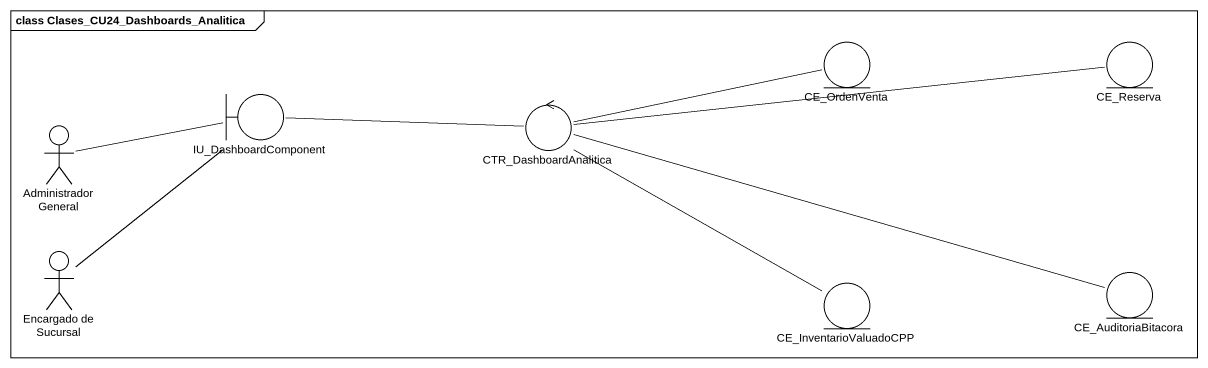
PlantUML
@startuml
mainframe class Clases_CU24_Dashboards_Analitica
entity CE_OrdenVenta
entity CE_Reserva
actor "Administrador General" as Administrador_General
boundary IU_DashboardComponent
control CTR_DashboardAnalitica
actor "Encargado de Sucursal" as Encargado_de_Sucursal
entity CE_InventarioValuadoCPP
entity CE_AuditoriaBitacora
Administrador_General -right- IU_DashboardComponent
IU_DashboardComponent -right- CTR_DashboardAnalitica
CTR_DashboardAnalitica -right- CE_OrdenVenta
CTR_DashboardAnalitica -right- CE_Reserva
CTR_DashboardAnalitica -- CE_InventarioValuadoCPP
CTR_DashboardAnalitica -right- CE_AuditoriaBitacora
Encargado_de_Sucursal -right- IU_DashboardComponent
@enduml
